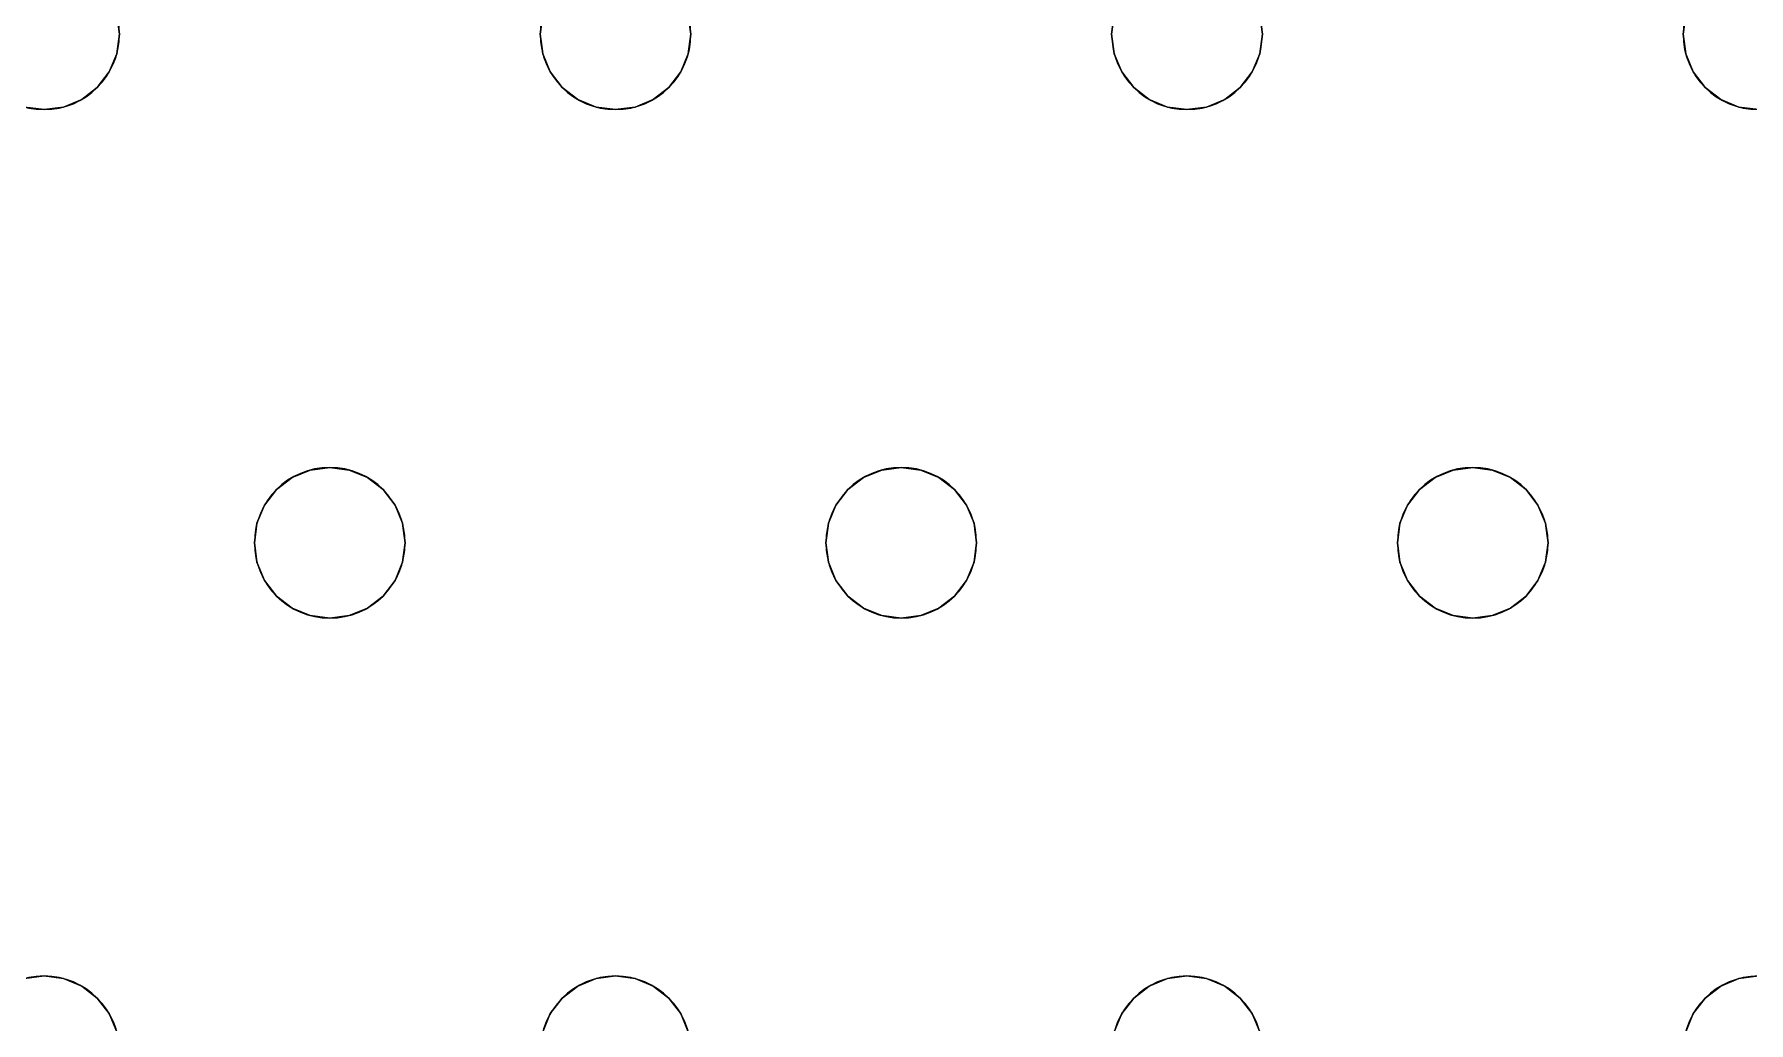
# Model space of a CAD drawing. Header units: millimetres. Extents: x -1 to 1601, y -701 to 1.
# Drawn here: x 612.4 to 703.4, y -204.5 to -152 of the extents above; entities that cross this region are included whole.
import ezdxf

# ---------------------------------------------------------------- set-up
doc = ezdxf.new("R2010")
doc.units = ezdxf.units.MM
doc.layers.add('IQ_200_3D', color=1, linetype='Continuous')
doc.layers.add('IQ_204_2D', color=7, linetype='Continuous')

msp = doc.modelspace()

# ---------------------------------------------------------------- linework, layer by layer
at = {"layer": 'IQ_200_3D', "lineweight": 18}
for points, invisible_edges in [([(122.762, -68.034, 850), (1477.238, -68.034, 850), (1477.238, -397.966, 850), (122.762, -397.966, 850)], 10), ([(122.762, -68.034, 860), (122.762, -397.966, 860), (1477.238, -397.966, 860), (1477.238, -68.034, 860)], 5), ([(700.019, -150.965, 890), (700.418, -150, 890), (677.413, -150.965, 890), (677.549, -152, 890)], 10), ([(616.882, -152, 890), (616.746, -150.965, 890), (616.746, -150.965, 888), (616.882, -152, 888)], 2), ([(616.882, -152, 888), (616.746, -150.965, 888), (639.352, -150.965, 888), (639.216, -152, 888)], 10), ([(639.216, -152, 890), (639.352, -150.965, 890), (616.882, -152, 890), (616.746, -153.035, 890)], 10), ([(639.352, -150.965, 890), (616.746, -150.965, 890), (616.882, -152, 890)], 13), ([(639.352, -150.965, 890), (639.216, -152, 890), (639.216, -152, 888), (639.352, -150.965, 888)], 8), ([(647.216, -152, 890), (647.079, -150.965, 890), (647.079, -150.965, 888), (647.216, -152, 888)], 2), ([(647.216, -152, 888), (647.079, -150.965, 888), (669.685, -150.965, 888), (669.549, -152, 888)], 10), ([(647.216, -152, 890), (669.549, -152, 890), (669.685, -150.965, 890), (647.079, -150.965, 890)], 5), ([(669.685, -150.965, 890), (669.549, -152, 890), (669.549, -152, 888), (669.685, -150.965, 888)], 8), ([(677.549, -152, 890), (677.413, -150.965, 890), (677.413, -150.965, 888), (677.549, -152, 888)], 2), ([(677.549, -152, 888), (677.413, -150.965, 888), (700.019, -150.965, 888), (699.882, -152, 888)], 10), ([(699.882, -152, 890), (700.019, -150.965, 890), (677.549, -152, 890), (677.413, -153.035, 890)], 10), ([(700.019, -150.965, 890), (699.882, -152, 890), (699.882, -152, 888), (700.019, -150.965, 888)], 8), ([(616.746, -153.035, 890), (616.882, -152, 890), (616.882, -152, 888), (616.746, -153.035, 888)], 8), ([(616.746, -153.035, 888), (616.882, -152, 888), (639.216, -152, 888), (639.352, -153.035, 888)], 10), ([(639.216, -152, 890), (616.746, -153.035, 890), (639.352, -153.035, 890)], 3), ([(639.216, -152, 890), (639.352, -153.035, 890), (639.352, -153.035, 888), (639.216, -152, 888)], 2), ([(647.079, -153.035, 890), (647.216, -152, 890), (647.216, -152, 888), (647.079, -153.035, 888)], 8), ([(647.079, -153.035, 888), (647.216, -152, 888), (669.549, -152, 888), (669.685, -153.035, 888)], 10), ([(669.549, -152, 890), (647.216, -152, 890), (647.079, -153.035, 890), (669.685, -153.035, 890)], 5), ([(669.549, -152, 890), (669.685, -153.035, 890), (669.685, -153.035, 888), (669.549, -152, 888)], 2), ([(700.019, -153.035, 890), (699.882, -152, 890), (677.413, -153.035, 890), (677.013, -154, 890)], 10), ([(677.413, -153.035, 890), (677.549, -152, 890), (677.549, -152, 888), (677.413, -153.035, 888)], 8), ([(699.882, -152, 888), (700.019, -153.035, 888), (677.413, -153.035, 888), (677.549, -152, 888)], 10), ([(699.882, -152, 890), (700.019, -153.035, 890), (700.019, -153.035, 888), (699.882, -152, 888)], 2), ([(616.347, -154, 890), (616.746, -153.035, 890), (616.746, -153.035, 888), (616.347, -154, 888)], 10), ([(616.347, -154, 888), (616.746, -153.035, 888), (639.352, -153.035, 888), (639.752, -154, 888)], 10), ([(616.347, -154, 890), (639.752, -154, 890), (639.352, -153.035, 890), (616.746, -153.035, 890)], 5), ([(639.352, -153.035, 890), (639.752, -154, 890), (639.752, -154, 888), (639.352, -153.035, 888)], 10), ([(646.68, -154, 890), (647.079, -153.035, 890), (647.079, -153.035, 888), (646.68, -154, 888)], 10), ([(646.68, -154, 888), (647.079, -153.035, 888), (669.685, -153.035, 888), (670.085, -154, 888)], 10), ([(670.085, -154, 890), (669.685, -153.035, 890), (646.68, -154, 890), (658.382, -175, 890)], 14), ([(647.079, -153.035, 890), (646.68, -154, 890), (669.685, -153.035, 890)], 14), ([(669.685, -153.035, 890), (670.085, -154, 890), (670.085, -154, 888), (669.685, -153.035, 888)], 10), ([(677.013, -154, 890), (677.413, -153.035, 890), (677.413, -153.035, 888), (677.013, -154, 888)], 10), ([(677.013, -154, 888), (677.413, -153.035, 888), (700.019, -153.035, 888), (700.418, -154, 888)], 10), ([(700.418, -154, 890), (700.019, -153.035, 890), (677.013, -154, 890), (688.716, -175, 890)], 14), ([(700.019, -153.035, 890), (700.418, -154, 890), (700.418, -154, 888), (700.019, -153.035, 888)], 10), ([(615.711, -154.828, 890), (616.347, -154, 890), (616.347, -154, 888), (615.711, -154.828, 888)], 10), ([(628.049, -175, 888), (627.014, -175.136, 888), (615.711, -154.828, 888), (616.347, -154, 888)], 10), ([(616.347, -154, 890), (615.711, -154.828, 890), (628.049, -175, 890), (639.752, -154, 890)], 14), ([(639.752, -154, 888), (640.387, -154.828, 888), (628.049, -175, 888), (616.347, -154, 888)], 14), ([(628.049, -175, 890), (629.084, -175.136, 890), (640.387, -154.828, 890), (639.752, -154, 890)], 10), ([(639.752, -154, 890), (640.387, -154.828, 890), (640.387, -154.828, 888), (639.752, -154, 888)], 10), ([(646.044, -154.828, 890), (646.68, -154, 890), (646.68, -154, 888), (646.044, -154.828, 888)], 10), ([(646.68, -154, 888), (670.085, -154, 888), (658.382, -175, 888), (646.044, -154.828, 888)], 7), ([(646.044, -154.828, 890), (657.347, -175.136, 890), (658.382, -175, 890), (646.68, -154, 890)], 5), ([(670.721, -154.828, 888), (659.418, -175.136, 888), (658.382, -175, 888), (670.085, -154, 888)], 5), ([(670.721, -154.828, 890), (670.085, -154, 890), (658.382, -175, 890), (659.418, -175.136, 890)], 10), ([(670.085, -154, 890), (670.721, -154.828, 890), (670.721, -154.828, 888), (670.085, -154, 888)], 10), ([(676.378, -154.828, 890), (677.013, -154, 890), (677.013, -154, 888), (676.378, -154.828, 888)], 10), ([(688.716, -175, 888), (676.378, -154.828, 888), (677.013, -154, 888), (700.418, -154, 888)], 13), ([(676.378, -154.828, 890), (687.68, -175.136, 890), (688.716, -175, 890), (677.013, -154, 890)], 5), ([(688.716, -175, 888), (700.418, -154, 888), (701.054, -154.828, 888), (689.751, -175.136, 888)], 5), ([(701.054, -154.828, 890), (700.418, -154, 890), (688.716, -175, 890)], 14), ([(700.418, -154, 890), (701.054, -154.828, 890), (701.054, -154.828, 888), (700.418, -154, 888)], 10), ([(613.918, -155.864, 890), (614.882, -155.464, 890), (614.882, -155.464, 888), (613.918, -155.864, 888)], 10), ([(614.882, -155.464, 888), (626.049, -175.536, 888), (613.918, -155.864, 888)], 3), ([(626.049, -175.536, 890), (627.014, -175.136, 890), (614.882, -155.464, 890), (613.918, -155.864, 890)], 10), ([(614.882, -155.464, 890), (615.711, -154.828, 890), (615.711, -154.828, 888), (614.882, -155.464, 888)], 10), ([(627.014, -175.136, 888), (626.049, -175.536, 888), (614.882, -155.464, 888), (615.711, -154.828, 888)], 10), ([(627.014, -175.136, 890), (628.049, -175, 890), (615.711, -154.828, 890), (614.882, -155.464, 890)], 10), ([(629.084, -175.136, 888), (628.049, -175, 888), (640.387, -154.828, 888), (641.216, -155.464, 888)], 10), ([(641.216, -155.464, 890), (640.387, -154.828, 890), (629.084, -175.136, 890), (630.049, -175.536, 890)], 10), ([(630.049, -175.536, 888), (629.084, -175.136, 888), (641.216, -155.464, 888), (642.18, -155.864, 888)], 10), ([(642.18, -155.864, 890), (641.216, -155.464, 890), (630.049, -175.536, 890), (630.877, -176.172, 890)], 10), ([(640.387, -154.828, 890), (641.216, -155.464, 890), (641.216, -155.464, 888), (640.387, -154.828, 888)], 10), ([(641.216, -155.464, 890), (642.18, -155.864, 890), (642.18, -155.864, 888), (641.216, -155.464, 888)], 10), ([(644.251, -155.864, 890), (645.216, -155.464, 890), (645.216, -155.464, 888), (644.251, -155.864, 888)], 10), ([(656.382, -175.536, 888), (644.251, -155.864, 888), (645.216, -155.464, 888), (657.347, -175.136, 888)], 5), ([(645.216, -155.464, 890), (644.251, -155.864, 890), (656.382, -175.536, 890), (657.347, -175.136, 890)], 10), ([(645.216, -155.464, 890), (646.044, -154.828, 890), (646.044, -154.828, 888), (645.216, -155.464, 888)], 10), ([(657.347, -175.136, 888), (645.216, -155.464, 888), (646.044, -154.828, 888), (658.382, -175, 888)], 5), ([(657.347, -175.136, 890), (646.044, -154.828, 890), (645.216, -155.464, 890)], 13), ([(671.549, -155.464, 888), (659.418, -175.136, 888), (670.721, -154.828, 888)], 3), ([(671.549, -155.464, 890), (670.721, -154.828, 890), (659.418, -175.136, 890), (660.382, -175.536, 890)], 10), ([(671.549, -155.464, 888), (672.514, -155.864, 888), (660.382, -175.536, 888), (659.418, -175.136, 888)], 10), ([(672.514, -155.864, 890), (671.549, -155.464, 890), (660.382, -175.536, 890), (661.211, -176.172, 890)], 10), ([(670.721, -154.828, 890), (671.549, -155.464, 890), (671.549, -155.464, 888), (670.721, -154.828, 888)], 10), ([(671.549, -155.464, 890), (672.514, -155.864, 890), (672.514, -155.864, 888), (671.549, -155.464, 888)], 10), ([(674.584, -155.864, 890), (675.549, -155.464, 890), (675.549, -155.464, 888), (674.584, -155.864, 888)], 10), ([(686.716, -175.536, 888), (674.584, -155.864, 888), (675.549, -155.464, 888), (687.68, -175.136, 888)], 5), ([(686.716, -175.536, 890), (675.549, -155.464, 890), (674.584, -155.864, 890), (685.887, -176.172, 890)], 5), ([(675.549, -155.464, 890), (676.378, -154.828, 890), (676.378, -154.828, 888), (675.549, -155.464, 888)], 10), ([(687.68, -175.136, 888), (675.549, -155.464, 888), (676.378, -154.828, 888), (688.716, -175, 888)], 5), ([(675.549, -155.464, 890), (686.716, -175.536, 890), (687.68, -175.136, 890), (676.378, -154.828, 890)], 5), ([(689.751, -175.136, 890), (701.882, -155.464, 890), (701.054, -154.828, 890), (688.716, -175, 890)], 5), ([(701.054, -154.828, 888), (701.882, -155.464, 888), (689.751, -175.136, 888)], 14), ([(701.882, -155.464, 888), (702.847, -155.864, 888), (690.716, -175.536, 888), (689.751, -175.136, 888)], 10), ([(690.716, -175.536, 890), (702.847, -155.864, 890), (701.882, -155.464, 890), (689.751, -175.136, 890)], 5), ([(701.054, -154.828, 890), (701.882, -155.464, 890), (701.882, -155.464, 888), (701.054, -154.828, 888)], 10), ([(701.882, -155.464, 890), (702.847, -155.864, 890), (702.847, -155.864, 888), (701.882, -155.464, 888)], 10), ([(611.847, -155.864, 888), (612.882, -156, 888), (600.544, -176.172, 888), (599.716, -175.536, 888)], 10), ([(612.882, -156, 890), (611.847, -155.864, 890), (600.544, -176.172, 890), (601.18, -177, 890)], 10), ([(601.18, -177, 888), (600.544, -176.172, 888), (612.882, -156, 888), (624.585, -177, 888)], 14), ([(624.585, -177, 890), (625.221, -176.172, 890), (612.882, -156, 890), (601.18, -177, 890)], 14), ([(612.882, -156, 888), (611.847, -155.864, 888), (611.847, -155.864, 890), (612.882, -156, 890)], 10), ([(613.918, -155.864, 888), (612.882, -156, 888), (612.882, -156, 890), (613.918, -155.864, 890)], 10), ([(625.221, -176.172, 888), (612.882, -156, 888), (613.918, -155.864, 888), (626.049, -175.536, 888)], 5), ([(625.221, -176.172, 890), (626.049, -175.536, 890), (613.918, -155.864, 890), (612.882, -156, 890)], 10), ([(624.585, -177, 888), (612.882, -156, 888), (625.221, -176.172, 888)], 3), ([(630.877, -176.172, 888), (630.049, -175.536, 888), (642.18, -155.864, 888), (643.216, -156, 888)], 10), ([(643.216, -156, 890), (642.18, -155.864, 890), (630.877, -176.172, 890), (631.513, -177, 890)], 10), ([(631.513, -177, 888), (630.877, -176.172, 888), (643.216, -156, 888), (654.918, -177, 888)], 14), ([(654.918, -177, 890), (643.216, -156, 890), (631.513, -177, 890), (631.913, -177.965, 890)], 11), ([(643.216, -156, 888), (642.18, -155.864, 888), (642.18, -155.864, 890), (643.216, -156, 890)], 10), ([(644.251, -155.864, 888), (643.216, -156, 888), (643.216, -156, 890), (644.251, -155.864, 890)], 10), ([(643.216, -156, 888), (644.251, -155.864, 888), (655.554, -176.172, 888), (654.918, -177, 888)], 10), ([(655.554, -176.172, 890), (644.251, -155.864, 890), (643.216, -156, 890), (654.918, -177, 890)], 5), ([(644.251, -155.864, 888), (656.382, -175.536, 888), (655.554, -176.172, 888)], 13), ([(656.382, -175.536, 890), (644.251, -155.864, 890), (655.554, -176.172, 890)], 3), ([(660.382, -175.536, 888), (672.514, -155.864, 888), (661.211, -176.172, 888)], 3), ([(661.211, -176.172, 888), (672.514, -155.864, 888), (673.549, -156, 888), (661.847, -177, 888)], 5), ([(672.514, -155.864, 890), (661.211, -176.172, 890), (673.549, -156, 890)], 3), ([(661.847, -177, 890), (685.252, -177, 890), (673.549, -156, 890), (661.211, -176.172, 890)], 7), ([(685.252, -177, 888), (661.847, -177, 888), (673.549, -156, 888)], 15), ([(673.549, -156, 888), (672.514, -155.864, 888), (672.514, -155.864, 890), (673.549, -156, 890)], 10), ([(674.584, -155.864, 888), (673.549, -156, 888), (673.549, -156, 890), (674.584, -155.864, 890)], 10), ([(673.549, -156, 888), (674.584, -155.864, 888), (685.887, -176.172, 888), (685.252, -177, 888)], 10), ([(685.887, -176.172, 890), (674.584, -155.864, 890), (673.549, -156, 890), (685.252, -177, 890)], 5), ([(686.716, -175.536, 888), (685.887, -176.172, 888), (674.584, -155.864, 888)], 14), ([(702.847, -155.864, 888), (703.882, -156, 888), (691.544, -176.172, 888), (690.716, -175.536, 888)], 10), ([(702.847, -155.864, 890), (690.716, -175.536, 890), (691.544, -176.172, 890)], 13), ([(703.882, -156, 890), (702.847, -155.864, 890), (691.544, -176.172, 890), (692.18, -177, 890)], 10), ([(692.18, -177, 888), (691.544, -176.172, 888), (703.882, -156, 888), (715.585, -177, 888)], 14), ([(715.585, -177, 890), (703.882, -156, 890), (692.18, -177, 890), (692.579, -177.965, 890)], 11), ([(703.882, -156, 888), (702.847, -155.864, 888), (702.847, -155.864, 890), (703.882, -156, 890)], 10), ([(626.049, -175.536, 890), (625.221, -176.172, 890), (625.221, -176.172, 888), (626.049, -175.536, 888)], 10), ([(627.014, -175.136, 890), (626.049, -175.536, 890), (626.049, -175.536, 888), (627.014, -175.136, 888)], 10), ([(627.014, -175.136, 888), (628.049, -175, 888), (628.049, -175, 890), (627.014, -175.136, 890)], 10), ([(628.049, -175, 888), (629.084, -175.136, 888), (629.084, -175.136, 890), (628.049, -175, 890)], 10), ([(630.049, -175.536, 890), (629.084, -175.136, 890), (629.084, -175.136, 888), (630.049, -175.536, 888)], 10), ([(630.877, -176.172, 890), (630.049, -175.536, 890), (630.049, -175.536, 888), (630.877, -176.172, 888)], 10), ([(656.382, -175.536, 890), (655.554, -176.172, 890), (655.554, -176.172, 888), (656.382, -175.536, 888)], 10), ([(657.347, -175.136, 890), (656.382, -175.536, 890), (656.382, -175.536, 888), (657.347, -175.136, 888)], 10), ([(657.347, -175.136, 888), (658.382, -175, 888), (658.382, -175, 890), (657.347, -175.136, 890)], 10), ([(658.382, -175, 888), (659.418, -175.136, 888), (659.418, -175.136, 890), (658.382, -175, 890)], 10), ([(660.382, -175.536, 890), (659.418, -175.136, 890), (659.418, -175.136, 888), (660.382, -175.536, 888)], 10), ([(661.211, -176.172, 890), (660.382, -175.536, 890), (660.382, -175.536, 888), (661.211, -176.172, 888)], 10), ([(686.716, -175.536, 890), (685.887, -176.172, 890), (685.887, -176.172, 888), (686.716, -175.536, 888)], 10), ([(687.68, -175.136, 890), (686.716, -175.536, 890), (686.716, -175.536, 888), (687.68, -175.136, 888)], 10), ([(687.68, -175.136, 888), (688.716, -175, 888), (688.716, -175, 890), (687.68, -175.136, 890)], 10), ([(688.716, -175, 888), (689.751, -175.136, 888), (689.751, -175.136, 890), (688.716, -175, 890)], 10), ([(690.716, -175.536, 890), (689.751, -175.136, 890), (689.751, -175.136, 888), (690.716, -175.536, 888)], 10), ([(691.544, -176.172, 890), (690.716, -175.536, 890), (690.716, -175.536, 888), (691.544, -176.172, 888)], 10), ([(625.221, -176.172, 890), (624.585, -177, 890), (624.585, -177, 888), (625.221, -176.172, 888)], 10), ([(631.513, -177, 890), (630.877, -176.172, 890), (630.877, -176.172, 888), (631.513, -177, 888)], 10), ([(655.554, -176.172, 890), (654.918, -177, 890), (654.918, -177, 888), (655.554, -176.172, 888)], 10), ([(661.847, -177, 890), (661.211, -176.172, 890), (661.211, -176.172, 888), (661.847, -177, 888)], 10), ([(685.887, -176.172, 890), (685.252, -177, 890), (685.252, -177, 888), (685.887, -176.172, 888)], 10), ([(692.18, -177, 890), (691.544, -176.172, 890), (691.544, -176.172, 888), (692.18, -177, 888)], 10), ([(601.579, -177.965, 888), (601.18, -177, 888), (624.585, -177, 888), (624.185, -177.965, 888)], 10), ([(601.579, -177.965, 890), (624.185, -177.965, 890), (624.585, -177, 890), (601.18, -177, 890)], 5), ([(624.585, -177, 890), (624.185, -177.965, 890), (624.185, -177.965, 888), (624.585, -177, 888)], 10), ([(631.913, -177.965, 890), (631.513, -177, 890), (631.513, -177, 888), (631.913, -177.965, 888)], 10), ([(631.913, -177.965, 888), (631.513, -177, 888), (654.918, -177, 888), (654.519, -177.965, 888)], 10), ([(654.519, -177.965, 890), (654.918, -177, 890), (631.913, -177.965, 890), (632.049, -179, 890)], 10), ([(654.918, -177, 890), (654.519, -177.965, 890), (654.519, -177.965, 888), (654.918, -177, 888)], 10), ([(662.246, -177.965, 890), (661.847, -177, 890), (661.847, -177, 888), (662.246, -177.965, 888)], 10), ([(662.246, -177.965, 888), (661.847, -177, 888), (685.252, -177, 888), (684.852, -177.965, 888)], 10), ([(662.246, -177.965, 890), (684.852, -177.965, 890), (685.252, -177, 890), (661.847, -177, 890)], 5), ([(685.252, -177, 890), (684.852, -177.965, 890), (684.852, -177.965, 888), (685.252, -177, 888)], 10), ([(692.579, -177.965, 890), (692.18, -177, 890), (692.18, -177, 888), (692.579, -177.965, 888)], 10), ([(692.579, -177.965, 888), (692.18, -177, 888), (715.585, -177, 888), (715.185, -177.965, 888)], 10), ([(715.185, -177.965, 890), (715.585, -177, 890), (692.579, -177.965, 890), (692.716, -179, 890)], 10), ([(601.716, -179, 888), (601.579, -177.965, 888), (624.185, -177.965, 888), (624.049, -179, 888)], 10), ([(601.716, -179, 890), (624.049, -179, 890), (624.185, -177.965, 890), (601.579, -177.965, 890)], 5), ([(624.185, -177.965, 890), (624.049, -179, 890), (624.049, -179, 888), (624.185, -177.965, 888)], 8), ([(632.049, -179, 890), (631.913, -177.965, 890), (631.913, -177.965, 888), (632.049, -179, 888)], 2), ([(654.519, -177.965, 888), (654.382, -179, 888), (632.049, -179, 888), (631.913, -177.965, 888)], 10), ([(632.049, -179, 890), (654.382, -179, 890), (654.519, -177.965, 890)], 13), ([(654.519, -177.965, 890), (654.382, -179, 890), (654.382, -179, 888), (654.519, -177.965, 888)], 8), ([(662.382, -179, 890), (662.246, -177.965, 890), (662.246, -177.965, 888), (662.382, -179, 888)], 2), ([(662.382, -179, 888), (662.246, -177.965, 888), (684.852, -177.965, 888), (684.716, -179, 888)], 10), ([(662.382, -179, 890), (684.716, -179, 890), (684.852, -177.965, 890), (662.246, -177.965, 890)], 5), ([(684.852, -177.965, 890), (684.716, -179, 890), (684.716, -179, 888), (684.852, -177.965, 888)], 8), ([(692.716, -179, 890), (692.579, -177.965, 890), (692.579, -177.965, 888), (692.716, -179, 888)], 2), ([(715.049, -179, 888), (692.579, -180.035, 888), (692.716, -179, 888), (715.185, -177.965, 888)], 5), ([(692.579, -177.965, 888), (715.185, -177.965, 888), (692.716, -179, 888)], 3), ([(715.049, -179, 890), (715.185, -177.965, 890), (692.716, -179, 890), (692.579, -180.035, 890)], 10), ([(624.185, -180.035, 888), (601.18, -181, 888), (601.579, -180.035, 888), (624.049, -179, 888)], 5), ([(601.579, -180.035, 888), (601.716, -179, 888), (624.049, -179, 888)], 14), ([(624.049, -179, 890), (601.716, -179, 890), (601.579, -180.035, 890), (624.185, -180.035, 890)], 5), ([(624.049, -179, 890), (624.185, -180.035, 890), (624.185, -180.035, 888), (624.049, -179, 888)], 2), ([(631.913, -180.035, 890), (632.049, -179, 890), (632.049, -179, 888), (631.913, -180.035, 888)], 8), ([(654.382, -179, 888), (654.519, -180.035, 888), (631.913, -180.035, 888), (632.049, -179, 888)], 10), ([(631.913, -180.035, 890), (654.519, -180.035, 890), (654.382, -179, 890), (632.049, -179, 890)], 5), ([(654.382, -179, 890), (654.519, -180.035, 890), (654.519, -180.035, 888), (654.382, -179, 888)], 2), ([(662.246, -180.035, 890), (662.382, -179, 890), (662.382, -179, 888), (662.246, -180.035, 888)], 8), ([(662.246, -180.035, 888), (662.382, -179, 888), (684.716, -179, 888), (684.852, -180.035, 888)], 10), ([(662.246, -180.035, 890), (684.852, -180.035, 890), (684.716, -179, 890), (662.382, -179, 890)], 5), ([(684.716, -179, 890), (684.852, -180.035, 890), (684.852, -180.035, 888), (684.716, -179, 888)], 2), ([(715.185, -180.035, 890), (715.049, -179, 890), (692.579, -180.035, 890), (692.18, -181, 890)], 10), ([(692.579, -180.035, 890), (692.716, -179, 890), (692.716, -179, 888), (692.579, -180.035, 888)], 8), ([(692.579, -180.035, 888), (715.049, -179, 888), (715.185, -180.035, 888)], 13), ([(624.185, -180.035, 888), (624.585, -181, 888), (601.18, -181, 888)], 14), ([(601.18, -181, 890), (624.585, -181, 890), (624.185, -180.035, 890), (601.579, -180.035, 890)], 5), ([(624.185, -180.035, 890), (624.585, -181, 890), (624.585, -181, 888), (624.185, -180.035, 888)], 10), ([(631.513, -181, 890), (631.913, -180.035, 890), (631.913, -180.035, 888), (631.513, -181, 888)], 10), ([(654.519, -180.035, 888), (654.918, -181, 888), (631.513, -181, 888), (631.913, -180.035, 888)], 10), ([(654.918, -181, 890), (654.519, -180.035, 890), (631.513, -181, 890), (643.216, -202, 890)], 14), ([(631.913, -180.035, 890), (631.513, -181, 890), (654.519, -180.035, 890)], 14), ([(654.519, -180.035, 890), (654.918, -181, 890), (654.918, -181, 888), (654.519, -180.035, 888)], 10), ([(661.847, -181, 890), (662.246, -180.035, 890), (662.246, -180.035, 888), (661.847, -181, 888)], 10), ([(661.847, -181, 888), (662.246, -180.035, 888), (684.852, -180.035, 888), (685.252, -181, 888)], 10), ([(684.852, -180.035, 890), (662.246, -180.035, 890), (661.847, -181, 890), (685.252, -181, 890)], 5), ([(684.852, -180.035, 890), (685.252, -181, 890), (685.252, -181, 888), (684.852, -180.035, 888)], 10), ([(692.18, -181, 890), (692.579, -180.035, 890), (692.579, -180.035, 888), (692.18, -181, 888)], 10), ([(715.185, -180.035, 888), (715.585, -181, 888), (692.18, -181, 888), (692.579, -180.035, 888)], 10), ([(715.585, -181, 890), (715.185, -180.035, 890), (692.18, -181, 890), (703.882, -202, 890)], 14), ([(612.882, -202, 888), (600.544, -181.828, 888), (601.18, -181, 888), (624.585, -181, 888)], 13), ([(612.882, -202, 890), (624.585, -181, 890), (601.18, -181, 890), (600.544, -181.828, 890)], 11), ([(625.221, -181.828, 888), (613.918, -202.136, 888), (612.882, -202, 888), (624.585, -181, 888)], 5), ([(625.221, -181.828, 890), (624.585, -181, 890), (612.882, -202, 890)], 14), ([(624.585, -181, 890), (625.221, -181.828, 890), (625.221, -181.828, 888), (624.585, -181, 888)], 10), ([(630.877, -181.828, 890), (631.513, -181, 890), (631.513, -181, 888), (630.877, -181.828, 888)], 10), ([(630.877, -181.828, 888), (631.513, -181, 888), (643.216, -202, 888), (642.18, -202.136, 888)], 10), ([(630.877, -181.828, 890), (643.216, -202, 890), (631.513, -181, 890)], 3), ([(654.918, -181, 888), (655.554, -181.828, 888), (643.216, -202, 888), (631.513, -181, 888)], 14), ([(655.554, -181.828, 890), (654.918, -181, 890), (643.216, -202, 890), (644.251, -202.136, 890)], 10), ([(654.918, -181, 890), (655.554, -181.828, 890), (655.554, -181.828, 888), (654.918, -181, 888)], 10), ([(661.211, -181.828, 890), (661.847, -181, 890), (661.847, -181, 888), (661.211, -181.828, 888)], 10), ([(673.549, -202, 888), (661.211, -181.828, 888), (661.847, -181, 888), (685.252, -181, 888)], 13), ([(661.847, -181, 890), (661.211, -181.828, 890), (673.549, -202, 890), (685.252, -181, 890)], 14), ([(685.887, -181.828, 888), (674.584, -202.136, 888), (673.549, -202, 888), (685.252, -181, 888)], 5), ([(685.887, -181.828, 890), (685.252, -181, 890), (673.549, -202, 890), (674.584, -202.136, 890)], 10), ([(685.252, -181, 890), (685.887, -181.828, 890), (685.887, -181.828, 888), (685.252, -181, 888)], 10), ([(691.544, -181.828, 890), (692.18, -181, 890), (692.18, -181, 888), (691.544, -181.828, 888)], 10), ([(703.882, -202, 888), (702.847, -202.136, 888), (691.544, -181.828, 888), (692.18, -181, 888)], 10), ([(703.882, -202, 890), (692.18, -181, 890), (691.544, -181.828, 890), (702.847, -202.136, 890)], 5), ([(703.882, -202, 888), (692.18, -181, 888), (715.585, -181, 888), (716.221, -181.828, 888)], 11), ([(611.847, -202.136, 888), (599.716, -182.464, 888), (600.544, -181.828, 888), (612.882, -202, 888)], 5), ([(611.847, -202.136, 890), (612.882, -202, 890), (600.544, -181.828, 890), (599.716, -182.464, 890)], 10), ([(613.918, -202.136, 890), (626.049, -182.464, 890), (625.221, -181.828, 890), (612.882, -202, 890)], 5), ([(613.918, -202.136, 888), (625.221, -181.828, 888), (626.049, -182.464, 888), (614.882, -202.536, 888)], 5), ([(625.221, -181.828, 890), (626.049, -182.464, 890), (626.049, -182.464, 888), (625.221, -181.828, 888)], 10), ([(630.049, -182.464, 890), (630.877, -181.828, 890), (630.877, -181.828, 888), (630.049, -182.464, 888)], 10), ([(630.049, -182.464, 888), (630.877, -181.828, 888), (642.18, -202.136, 888), (641.216, -202.536, 888)], 10), ([(642.18, -202.136, 890), (643.216, -202, 890), (630.877, -181.828, 890), (630.049, -182.464, 890)], 10), ([(655.554, -181.828, 888), (656.382, -182.464, 888), (644.251, -202.136, 888), (643.216, -202, 888)], 10), ([(656.382, -182.464, 890), (655.554, -181.828, 890), (644.251, -202.136, 890), (645.216, -202.536, 890)], 10), ([(655.554, -181.828, 890), (656.382, -182.464, 890), (656.382, -182.464, 888), (655.554, -181.828, 888)], 10), ([(660.382, -182.464, 890), (661.211, -181.828, 890), (661.211, -181.828, 888), (660.382, -182.464, 888)], 10), ([(672.514, -202.136, 888), (660.382, -182.464, 888), (661.211, -181.828, 888), (673.549, -202, 888)], 5), ([(672.514, -202.136, 890), (661.211, -181.828, 890), (660.382, -182.464, 890), (671.549, -202.536, 890)], 5), ([(672.514, -202.136, 890), (673.549, -202, 890), (661.211, -181.828, 890)], 14), ([(686.716, -182.464, 888), (675.549, -202.536, 888), (674.584, -202.136, 888), (685.887, -181.828, 888)], 5), ([(686.716, -182.464, 890), (685.887, -181.828, 890), (674.584, -202.136, 890), (675.549, -202.536, 890)], 10), ([(685.887, -181.828, 890), (686.716, -182.464, 890), (686.716, -182.464, 888), (685.887, -181.828, 888)], 10), ([(690.716, -182.464, 890), (691.544, -181.828, 890), (691.544, -181.828, 888), (690.716, -182.464, 888)], 10), ([(690.716, -182.464, 888), (691.544, -181.828, 888), (702.847, -202.136, 888), (701.882, -202.536, 888)], 10), ([(690.716, -182.464, 890), (702.847, -202.136, 890), (691.544, -181.828, 890)], 3), ([(626.049, -182.464, 890), (613.918, -202.136, 890), (614.882, -202.536, 890), (627.014, -182.864, 890)], 5), ([(614.882, -202.536, 888), (626.049, -182.464, 888), (627.014, -182.864, 888), (615.711, -203.172, 888)], 5), ([(627.014, -182.864, 890), (614.882, -202.536, 890), (615.711, -203.172, 890)], 13), ([(628.049, -183, 888), (615.711, -203.172, 888), (627.014, -182.864, 888)], 3), ([(615.711, -203.172, 890), (616.347, -204, 890), (628.049, -183, 890), (627.014, -182.864, 890)], 10), ([(626.049, -182.464, 890), (627.014, -182.864, 890), (627.014, -182.864, 888), (626.049, -182.464, 888)], 10), ([(628.049, -183, 888), (627.014, -182.864, 888), (627.014, -182.864, 890), (628.049, -183, 890)], 10), ([(629.084, -182.864, 888), (628.049, -183, 888), (628.049, -183, 890), (629.084, -182.864, 890)], 10), ([(628.049, -183, 888), (629.084, -182.864, 888), (640.387, -203.172, 888), (639.752, -204, 888)], 10), ([(629.084, -182.864, 890), (628.049, -183, 890), (640.387, -203.172, 890)], 14), ([(629.084, -182.864, 890), (630.049, -182.464, 890), (630.049, -182.464, 888), (629.084, -182.864, 888)], 10), ([(629.084, -182.864, 888), (630.049, -182.464, 888), (641.216, -202.536, 888), (640.387, -203.172, 888)], 10), ([(629.084, -182.864, 890), (640.387, -203.172, 890), (641.216, -202.536, 890), (630.049, -182.464, 890)], 5), ([(630.049, -182.464, 890), (641.216, -202.536, 890), (642.18, -202.136, 890)], 13), ([(656.382, -182.464, 888), (657.347, -182.864, 888), (645.216, -202.536, 888), (644.251, -202.136, 888)], 10), ([(657.347, -182.864, 890), (656.382, -182.464, 890), (645.216, -202.536, 890), (646.044, -203.172, 890)], 10), ([(646.044, -203.172, 888), (645.216, -202.536, 888), (657.347, -182.864, 888), (658.382, -183, 888)], 10), ([(646.044, -203.172, 890), (646.68, -204, 890), (658.382, -183, 890), (657.347, -182.864, 890)], 10), ([(656.382, -182.464, 890), (657.347, -182.864, 890), (657.347, -182.864, 888), (656.382, -182.464, 888)], 10), ([(658.382, -183, 888), (657.347, -182.864, 888), (657.347, -182.864, 890), (658.382, -183, 890)], 10), ([(659.418, -182.864, 888), (658.382, -183, 888), (658.382, -183, 890), (659.418, -182.864, 890)], 10), ([(670.721, -203.172, 888), (658.382, -183, 888), (659.418, -182.864, 888), (671.549, -202.536, 888)], 5), ([(659.418, -182.864, 890), (658.382, -183, 890), (670.721, -203.172, 890), (671.549, -202.536, 890)], 10), ([(659.418, -182.864, 890), (660.382, -182.464, 890), (660.382, -182.464, 888), (659.418, -182.864, 888)], 10), ([(671.549, -202.536, 888), (659.418, -182.864, 888), (660.382, -182.464, 888), (672.514, -202.136, 888)], 5), ([(660.382, -182.464, 890), (659.418, -182.864, 890), (671.549, -202.536, 890)], 14), ([(687.68, -182.864, 888), (675.549, -202.536, 888), (686.716, -182.464, 888)], 3), ([(687.68, -182.864, 890), (686.716, -182.464, 890), (675.549, -202.536, 890), (676.378, -203.172, 890)], 10), ([(676.378, -203.172, 888), (675.549, -202.536, 888), (687.68, -182.864, 888), (688.716, -183, 888)], 10), ([(688.716, -183, 890), (687.68, -182.864, 890), (676.378, -203.172, 890), (677.013, -204, 890)], 10), ([(686.716, -182.464, 890), (687.68, -182.864, 890), (687.68, -182.864, 888), (686.716, -182.464, 888)], 10), ([(688.716, -183, 888), (687.68, -182.864, 888), (687.68, -182.864, 890), (688.716, -183, 890)], 10), ([(689.751, -182.864, 888), (688.716, -183, 888), (688.716, -183, 890), (689.751, -182.864, 890)], 10), ([(701.054, -203.172, 888), (700.418, -204, 888), (688.716, -183, 888), (689.751, -182.864, 888)], 10), ([(689.751, -182.864, 890), (688.716, -183, 890), (701.054, -203.172, 890), (701.882, -202.536, 890)], 10), ([(689.751, -182.864, 890), (690.716, -182.464, 890), (690.716, -182.464, 888), (689.751, -182.864, 888)], 10), ([(689.751, -182.864, 888), (690.716, -182.464, 888), (701.882, -202.536, 888), (701.054, -203.172, 888)], 10), ([(690.716, -182.464, 890), (689.751, -182.864, 890), (701.882, -202.536, 890), (702.847, -202.136, 890)], 10), ([(628.049, -183, 888), (639.752, -204, 888), (616.347, -204, 888), (615.711, -203.172, 888)], 11), ([(639.752, -204, 890), (640.387, -203.172, 890), (628.049, -183, 890), (616.347, -204, 890)], 14), ([(646.68, -204, 888), (646.044, -203.172, 888), (658.382, -183, 888)], 14), ([(658.382, -183, 888), (670.721, -203.172, 888), (670.085, -204, 888), (646.68, -204, 888)], 13), ([(670.085, -204, 890), (670.721, -203.172, 890), (658.382, -183, 890), (646.68, -204, 890)], 14), ([(677.013, -204, 888), (676.378, -203.172, 888), (688.716, -183, 888), (700.418, -204, 888)], 14), ([(688.716, -183, 890), (677.013, -204, 890), (700.418, -204, 890), (701.054, -203.172, 890)], 11), ([(611.847, -202.136, 888), (612.882, -202, 888), (612.882, -202, 890), (611.847, -202.136, 890)], 10), ([(612.882, -202, 888), (613.918, -202.136, 888), (613.918, -202.136, 890), (612.882, -202, 890)], 10), ([(642.18, -202.136, 888), (643.216, -202, 888), (643.216, -202, 890), (642.18, -202.136, 890)], 10), ([(643.216, -202, 888), (644.251, -202.136, 888), (644.251, -202.136, 890), (643.216, -202, 890)], 10), ([(672.514, -202.136, 888), (673.549, -202, 888), (673.549, -202, 890), (672.514, -202.136, 890)], 10), ([(673.549, -202, 888), (674.584, -202.136, 888), (674.584, -202.136, 890), (673.549, -202, 890)], 10), ([(702.847, -202.136, 888), (703.882, -202, 888), (703.882, -202, 890), (702.847, -202.136, 890)], 10), ([(614.882, -202.536, 890), (613.918, -202.136, 890), (613.918, -202.136, 888), (614.882, -202.536, 888)], 10), ([(615.711, -203.172, 890), (614.882, -202.536, 890), (614.882, -202.536, 888), (615.711, -203.172, 888)], 10), ([(641.216, -202.536, 890), (640.387, -203.172, 890), (640.387, -203.172, 888), (641.216, -202.536, 888)], 10), ([(642.18, -202.136, 890), (641.216, -202.536, 890), (641.216, -202.536, 888), (642.18, -202.136, 888)], 10), ([(645.216, -202.536, 890), (644.251, -202.136, 890), (644.251, -202.136, 888), (645.216, -202.536, 888)], 10), ([(646.044, -203.172, 890), (645.216, -202.536, 890), (645.216, -202.536, 888), (646.044, -203.172, 888)], 10), ([(671.549, -202.536, 890), (670.721, -203.172, 890), (670.721, -203.172, 888), (671.549, -202.536, 888)], 10), ([(672.514, -202.136, 890), (671.549, -202.536, 890), (671.549, -202.536, 888), (672.514, -202.136, 888)], 10), ([(675.549, -202.536, 890), (674.584, -202.136, 890), (674.584, -202.136, 888), (675.549, -202.536, 888)], 10), ([(676.378, -203.172, 890), (675.549, -202.536, 890), (675.549, -202.536, 888), (676.378, -203.172, 888)], 10), ([(701.882, -202.536, 890), (701.054, -203.172, 890), (701.054, -203.172, 888), (701.882, -202.536, 888)], 10), ([(702.847, -202.136, 890), (701.882, -202.536, 890), (701.882, -202.536, 888), (702.847, -202.136, 888)], 10), ([(616.347, -204, 890), (615.711, -203.172, 890), (615.711, -203.172, 888), (616.347, -204, 888)], 10), ([(640.387, -203.172, 890), (639.752, -204, 890), (639.752, -204, 888), (640.387, -203.172, 888)], 10), ([(646.68, -204, 890), (646.044, -203.172, 890), (646.044, -203.172, 888), (646.68, -204, 888)], 10), ([(670.721, -203.172, 890), (670.085, -204, 890), (670.085, -204, 888), (670.721, -203.172, 888)], 10), ([(677.013, -204, 890), (676.378, -203.172, 890), (676.378, -203.172, 888), (677.013, -204, 888)], 10), ([(701.054, -203.172, 890), (700.418, -204, 890), (700.418, -204, 888), (701.054, -203.172, 888)], 10), ([(616.746, -204.965, 890), (616.347, -204, 890), (616.347, -204, 888), (616.746, -204.965, 888)], 10), ([(616.746, -204.965, 888), (616.347, -204, 888), (639.752, -204, 888), (639.352, -204.965, 888)], 10), ([(616.746, -204.965, 890), (639.352, -204.965, 890), (639.752, -204, 890), (616.347, -204, 890)], 5), ([(639.752, -204, 890), (639.352, -204.965, 890), (639.352, -204.965, 888), (639.752, -204, 888)], 10), ([(647.079, -204.965, 890), (646.68, -204, 890), (646.68, -204, 888), (647.079, -204.965, 888)], 10), ([(647.079, -204.965, 888), (646.68, -204, 888), (670.085, -204, 888), (669.685, -204.965, 888)], 10), ([(670.085, -204, 890), (646.68, -204, 890), (647.079, -204.965, 890), (669.685, -204.965, 890)], 5), ([(670.085, -204, 890), (669.685, -204.965, 890), (669.685, -204.965, 888), (670.085, -204, 888)], 10), ([(677.413, -204.965, 890), (677.013, -204, 890), (677.013, -204, 888), (677.413, -204.965, 888)], 10), ([(677.013, -204, 888), (700.418, -204, 888), (677.413, -204.965, 888)], 3), ([(677.413, -204.965, 890), (700.019, -204.965, 890), (700.418, -204, 890), (677.013, -204, 890)], 5), ([(700.019, -204.965, 888), (677.549, -206, 888), (677.413, -204.965, 888), (700.418, -204, 888)], 5), ([(700.418, -204, 890), (700.019, -204.965, 890), (700.019, -204.965, 888), (700.418, -204, 888)], 10)]:
    msp.add_3dface(points, dxfattribs=dict(at, invisible_edges=invisible_edges))
at = {"layer": 'IQ_204_2D'}
for centre, start, end in [((612.882, -152), 0, 180), ((643.216, -152), 0, 180), ((673.549, -152), 0, 180), ((703.882, -152), 0, 180), ((612.882, -152), 180, 0), ((643.216, -152), 180, 360), ((673.549, -152), 180, 0), ((703.882, -152), 180, 360), ((628.049, -179), 0, 180), ((658.382, -179), 0, 180), ((688.716, -179), 0, 180), ((628.049, -179), 180, 0), ((658.382, -179), 180, 360), ((688.716, -179), 180, 0), ((612.882, -206), 0, 180), ((643.216, -206), 0, 180), ((673.549, -206), 0, 180), ((703.882, -206), 0, 180)]:
    msp.add_arc(centre, 4, start, end, dxfattribs=at)

# ---------------------------------------------------------------- meshes
at = {"layer": 'IQ_200_3D', "lineweight": 18}
mesh = msp.add_polyface(dxfattribs=at)
corners = [(1600, 0, 850), (1600, -700, 850), (0, -700, 850), (0, 0, 850), (1210.5, -594, 850), (1211.556, -602.023, 850), (1214.653, -609.5, 850), (1219.58, -615.92, 850), (1226, -620.847, 850), (1233.477, -623.944, 850), (1241.5, -625, 850), (1459.5, -625, 850), (1467.523, -623.944, 850), (1475, -620.847, 850), (1481.42, -615.92, 850), (1486.347, -609.5, 850), (1489.444, -602.023, 850), (1490.5, -594, 850), (1490.5, -476, 850), (1489.444, -467.977, 850), (1486.347, -460.5, 850), (1481.42, -454.08, 850), (1475, -449.153, 850), (1467.523, -446.056, 850), (1459.5, -445, 850), (1241.5, -445, 850), (1233.477, -446.056, 850), (1226, -449.153, 850), (1219.58, -454.08, 850), (1214.653, -460.5, 850), (1211.556, -467.977, 850), (1210.5, -476, 850), (1477.5, -68.034, 850), (122.5, -68.034, 850), (110.412, -69.625, 850), (99.148, -74.291, 850), (89.475, -81.713, 850), (82.053, -91.386, 850), (77.388, -102.65, 850), (75.796, -114.738, 850), (75.796, -351.262, 850), (77.388, -363.35, 850), (82.053, -374.614, 850), (89.475, -384.287, 850), (99.148, -391.709, 850), (110.412, -396.375, 850), (122.5, -397.966, 850), (1477.5, -397.966, 850), (1489.588, -396.375, 850), (1500.852, -391.709, 850), (1510.525, -384.287, 850), (1517.947, -374.614, 850), (1522.612, -363.35, 850), (1524.204, -351.262, 850), (1524.204, -114.738, 850), (1522.612, -102.65, 850), (1517.947, -91.386, 850), (1510.525, -81.713, 850), (1500.852, -74.291, 850), (1489.588, -69.625, 850)]
mesh.append_faces([[corners[k] for k in face] for face in [(37, 3, 36), (35, 3, 34), (4, 46, 31), (31, 46, 30), (55, 0, 54), (16, 1, 15), (14, 1, 13), (21, 49, 20), (11, 1, 10)]], dxfattribs={"vtx0": -1, "vtx1": -1})
mesh.append_faces([[corners[k] for k in face] for face in [(3, 37, 38), (3, 38, 39), (3, 39, 40, 2), (2, 40, 41), (46, 4, 5), (2, 6, 7), (46, 29, 30), (46, 28, 29), (26, 46, 47, 25), (46, 26, 27), (0, 59, 32, 3), (20, 49, 50, 19), (47, 24, 25), (0, 55, 56), (1, 52, 53), (19, 50, 51, 18), (1, 16, 17)]], dxfattribs={"vtx0": -1, "vtx2": -1})
mesh.append_faces([[corners[k] for k in face] for face in [(2, 45, 46, 5), (1, 17, 18, 51)]], dxfattribs={"vtx0": -1, "vtx2": -1, "vtx3": -1})
mesh.append_faces([[corners[k] for k in face] for face in [(41, 42, 2), (35, 36, 3), (33, 34, 3, 32), (43, 44, 2), (44, 45, 2), (42, 43, 2), (5, 6, 2), (27, 28, 46), (7, 8, 2), (8, 9, 2), (58, 59, 0), (56, 57, 0), (57, 58, 0), (51, 52, 1), (23, 24, 47), (11, 12, 1), (12, 13, 1), (14, 15, 1)]], dxfattribs={"vtx1": -1, "vtx2": -1})
mesh.append_faces([[corners[k] for k in face] for face in [(1, 2, 9, 10), (47, 48, 22, 23), (48, 49, 21, 22), (53, 54, 0, 1)]], dxfattribs={"vtx1": -1, "vtx3": -1})
mesh = msp.add_polyface(dxfattribs=at)
corners = [(1600, -700, 900), (1600, -23, 900), (0, -23, 900), (0, -700, 900), (90, -35.113, 900), (1510, -35.113, 900), (1529.382, -37.665, 900), (1547.443, -45.146, 900), (1562.953, -57.047, 900), (1574.854, -72.557, 900), (1582.335, -90.618, 900), (1584.887, -110, 900), (1584.887, -610, 900), (1582.335, -629.382, 900), (1574.854, -647.443, 900), (1562.953, -662.953, 900), (1547.443, -674.854, 900), (1529.382, -682.335, 900), (1510, -684.887, 900), (90, -684.887, 900), (70.618, -682.335, 900), (52.557, -674.854, 900), (37.047, -662.953, 900), (25.146, -647.443, 900), (17.665, -629.382, 900), (15.113, -610, 900), (15.113, -110, 900), (17.665, -90.618, 900), (25.146, -72.557, 900), (37.047, -57.047, 900), (52.557, -45.146, 900), (70.618, -37.665, 900)]
mesh.append_faces([[corners[k] for k in face] for face in [(9, 1, 8), (14, 0, 13), (31, 2, 30), (28, 2, 27), (21, 3, 20), (23, 3, 22)]], dxfattribs={"vtx0": -1, "vtx1": -1})
mesh.append_faces([[corners[k] for k in face] for face in [(1, 9, 10), (1, 11, 12, 0), (0, 14, 15), (0, 18, 19), (2, 28, 29), (3, 23, 24)]], dxfattribs={"vtx0": -1, "vtx2": -1})
mesh.append_faces([[corners[k] for k in face] for face in [(10, 11, 1), (5, 6, 1), (7, 8, 1), (6, 7, 1), (12, 13, 0), (15, 16, 0), (17, 18, 0), (16, 17, 0), (31, 4, 2), (29, 30, 2), (26, 27, 2), (21, 22, 3), (24, 25, 3)]], dxfattribs={"vtx1": -1, "vtx2": -1})
mesh.append_faces([[corners[k] for k in face] for face in [(4, 5, 1, 2), (25, 26, 2, 3), (19, 20, 3, 0)]], dxfattribs={"vtx1": -1, "vtx3": -1})
mesh = msp.add_polyface(dxfattribs=at)
corners = [(1510, -48.392, 890), (90, -48.392, 890), (66.424, -53.082, 890), (46.437, -66.437, 890), (33.082, -86.424, 890), (28.392, -110, 890), (28.392, -610, 890), (33.082, -633.576, 890), (46.437, -653.563, 890), (66.424, -666.918, 890), (90, -671.608, 890), (1510, -671.608, 890), (1533.576, -666.918, 890), (1553.563, -653.563, 890), (1566.918, -633.576, 890), (1571.608, -610, 890), (1571.608, -110, 890), (1566.918, -86.424, 890), (1553.563, -66.437, 890), (1533.576, -53.082, 890), (122.5, -418.034, 890), (1477.5, -418.034, 890), (1489.656, -419.634, 890), (1500.983, -424.326, 890), (1510.71, -431.79, 890), (1518.174, -441.517, 890), (1522.866, -452.844, 890), (1524.466, -465, 890), (1524.466, -605, 890), (1522.866, -617.156, 890), (1518.174, -628.483, 890), (1510.71, -638.21, 890), (1500.983, -645.674, 890), (1489.656, -650.366, 890), (1477.5, -651.966, 890), (122.5, -651.966, 890), (110.344, -650.366, 890), (99.017, -645.674, 890), (89.29, -638.21, 890), (81.826, -628.483, 890), (77.134, -617.156, 890), (75.534, -605, 890), (75.534, -465, 890), (77.134, -452.844, 890), (81.826, -441.517, 890), (89.29, -431.79, 890), (99.017, -424.326, 890), (110.344, -419.634, 890), (122.5, -68.034, 890), (1477.5, -68.034, 890), (1489.588, -69.625, 890), (1500.852, -74.291, 890), (1510.525, -81.713, 890), (1517.947, -91.386, 890), (1522.612, -102.65, 890), (1524.204, -114.738, 890), (1524.204, -351.262, 890), (1522.612, -363.35, 890), (1517.947, -374.614, 890), (1510.525, -384.287, 890), (1500.852, -391.709, 890), (1489.588, -396.375, 890), (1477.5, -397.966, 890), (122.5, -397.966, 890), (110.412, -396.375, 890), (99.148, -391.709, 890), (89.475, -384.287, 890), (82.053, -374.614, 890), (77.388, -363.35, 890), (75.796, -351.262, 890), (75.796, -114.738, 890), (77.388, -102.65, 890), (82.053, -91.386, 890), (89.475, -81.713, 890), (99.148, -74.291, 890), (110.412, -69.625, 890)]
mesh.append_faces([[corners[k] for k in face] for face in [(65, 47, 64), (75, 1, 74), (71, 5, 70), (73, 2, 72)]], dxfattribs={"vtx0": -1, "vtx1": -1})
mesh.append_faces([[corners[k] for k in face] for face in [(15, 28, 29, 14), (11, 32, 33), (16, 55, 56, 15), (54, 17, 18, 53), (53, 18, 19, 52), (52, 19, 0, 51), (0, 50, 51), (10, 37, 38, 9), (64, 47, 20, 63), (8, 39, 40, 7), (39, 8, 9, 38), (69, 42, 43), (1, 75, 48, 0), (3, 71, 72, 2)]], dxfattribs={"vtx0": -1, "vtx2": -1})
mesh.append_faces([[corners[k] for k in face] for face in [(6, 41, 42, 69)]], dxfattribs={"vtx0": -1, "vtx2": -1, "vtx3": -1})
mesh.append_faces([[corners[k] for k in face] for face in [(11, 33, 34, 35), (71, 3, 4, 5)]], dxfattribs={"vtx0": -1, "vtx3": -1})
mesh.append_faces([[corners[k] for k in face] for face in [(49, 50, 0, 48), (36, 37, 10)]], dxfattribs={"vtx1": -1, "vtx2": -1})
mesh.append_faces([[corners[k] for k in face] for face in [(27, 28, 15, 56)]], dxfattribs={"vtx1": -1, "vtx2": -1, "vtx3": -1})
mesh.append_faces([[corners[k] for k in face] for face in [(13, 14, 29, 30), (12, 13, 30, 31), (26, 27, 56, 57), (31, 32, 11, 12), (24, 25, 58, 59), (21, 22, 61, 62), (22, 23, 60, 61), (23, 24, 59, 60), (25, 26, 57, 58), (54, 55, 16, 17), (20, 21, 62, 63), (35, 36, 10, 11), (45, 46, 66, 67), (46, 47, 65, 66), (6, 7, 40, 41), (43, 44, 68, 69), (44, 45, 67, 68), (73, 74, 1, 2), (69, 70, 5, 6)]], dxfattribs={"vtx1": -1, "vtx3": -1})

doc.saveas('drawing.dxf')
